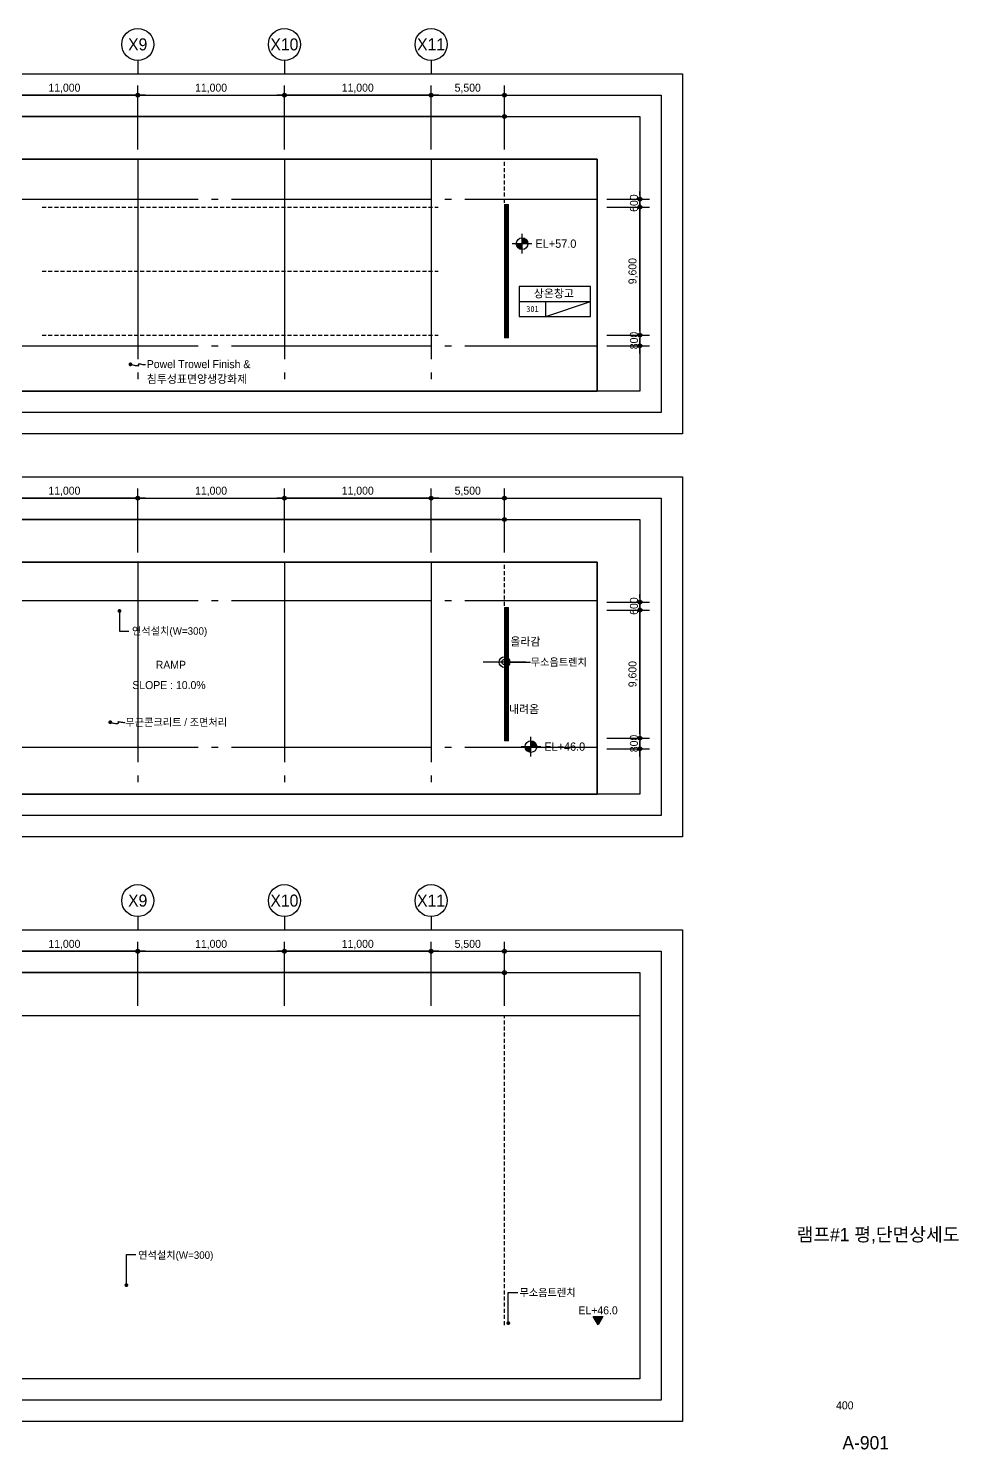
# Model space of a CAD drawing. Header units: millimetres. Extents: x 7703 to 162544, y 5826 to 112359.
# Drawn here: x 92780 to 162544, y 5826 to 112359 of the extents above; entities that cross this region are included whole.
import ezdxf
from ezdxf.enums import TextEntityAlignment as Align
from ezdxf.xclip import XClip

# ---------------------------------------------------------------- set-up
doc = ezdxf.new("R2010")
doc.units = ezdxf.units.MM
doc.header["$XCLIPFRAME"] = 2
doc.linetypes.add('CEN', pattern=[35, 30, -2, 1, -2])
doc.linetypes.add('HID', pattern=[2.3, 1.5, -0.8])
for name, color, linetype in [('$ZCDB_AUDIT_GENERATED_600D18', 7, 'Continuous'), ('4A.TEC CEN', 1, 'CEN'), ('4A.TEC DIM 1', 7, 'Continuous'), ('4A.TEC FORM-TEXT', 3, 'Continuous'), ('4A.TEC TEXT', 7, 'Continuous'), ('4A.TEC TEXT 1', 3, 'Continuous'), ('4A.TEC TEXT 2', 3, 'Continuous'), ('4A.TEC 벽체 4', 7, 'Continuous'), ('4A.TEC 심볼', 7, 'Continuous'), ('CEN', 1, 'CEN'), ('ROM', 7, 'Continuous'), ('TEX', 3, 'Continuous'), ('TEXT', 7, 'Continuous'), ('㈜SE&C TEXT', 7, 'Continuous'), ('㈜SE&C TEXT 1', 3, 'Continuous'), ('㈜SE&C 벽체 3', 4, 'Continuous'), ('㈜SE&C 심볼', 7, 'Continuous')]:
    doc.layers.add(name, color=color, linetype=linetype)
doc.layers.add('DEFPOINT', color=135, linetype='Continuous', plot=False)
doc.styles.add('1', font='')
doc.styles.add('GHS', font='malgun.ttf')
doc.styles.add('SAMOO', font='')
doc.styles.add('나눔고딕', font='')
doc.styles.add('돋움', font='')
doc.styles.add('돋음체', font='')
doc.styles.add('울릉도L', font='')
doc.styles.get('1').set_extended_font_data('DotumChe')
doc.styles.get('SAMOO').set_extended_font_data('Dotum')
doc.styles.get('나눔고딕').set_extended_font_data('Dotum')
doc.styles.get('돋움').set_extended_font_data('Dotum')
doc.styles.get('돋음체').set_extended_font_data('Dotum')
doc.styles.get('울릉도L').set_extended_font_data('Dotum')
doc.dimstyles.new('DIM_600(외부치수)', dxfattribs={"dimscale": 400, "dimtxt": 3.3, "dimasz": 1, "dimexe": 2, "dimexo": 2, "dimgap": 1, "dimtad": 1, "dimdec": 0, "dimdsep": 46, "dimlunit": 6, "dimtxsty": '나눔고딕', "dimblk1": 'DIMDOT', "dimblk2": 'DIMDOT', "dimsah": 1, "dimcen": 2.5, "dimdle": 1.5, "dimclrd": 8, "dimclre": 8, "dimclrt": 3, "dimadec": 0, "dimazin": 0, "dimtfac": 1, "dimtdec": 0, "dimtix": 1, "dimtmove": 2, "dimatfit": 3, "dimldrblk": 'DIMDOT', "dimfxl": 1, "dimtvp": 1, "dimtolj": 1, "dimtzin": 0, "dimarcsym": 0})
doc.dimstyles.new('DIM_80(외부치수)', dxfattribs={"dimscale": 40, "dimtxt": 3.3, "dimasz": 1, "dimexe": 2, "dimexo": 2, "dimgap": 1, "dimtad": 1, "dimdec": 0, "dimdsep": 46, "dimlunit": 6, "dimtxsty": '돋움', "dimblk1": 'DIMDOT', "dimblk2": 'DIMDOT', "dimsah": 1, "dimcen": 2.5, "dimdle": 1.5, "dimclrd": 1, "dimclre": 7, "dimclrt": 2, "dimadec": 0, "dimazin": 0, "dimtfac": 1, "dimtdec": 0, "dimtix": 1, "dimtmove": 2, "dimatfit": 3, "dimldrblk": 'DIMDOT', "dimfxl": 1, "dimtvp": 1, "dimtolj": 1, "dimtzin": 0, "dimarcsym": 0})

# ---------------------------------------------------------------- blocks, each defined once
blk = doc.blocks.new('DIMDOT')
at = {"color": 0}
blk.add_line((-2, 0), (2, 0), dxfattribs=at)
for radius in [0.5, 0.25]:
    blk.add_circle((0, 0), radius, dxfattribs=at)
blk = doc.blocks.new('*D51')
at = {"layer": '$ZCDB_AUDIT_GENERATED_600D18', "color": 8, "lineweight": -2, "transparency": 16777216}
for p, q in [((89980, 103279), (89980, 108079)), ((100980, 103279), (100980, 108079)), ((100692, 107359), (90268, 107359))]:
    blk.add_line(p, q, dxfattribs=at)
at = {"layer": 'Defpoints', "color": 0, "transparency": 16777216}
for p in [(89980, 107359), (89980, 102559), (100980, 102559)]:
    blk.add_point(p, dxfattribs=at)
at = {"layer": '$ZCDB_AUDIT_GENERATED_600D18', "color": 8, "lineweight": -2, "transparency": 16777216, "xscale": 288, "yscale": 288, "zscale": 288, "rotation": 180}
blk.add_blockref('DIMDOT', (89980, 107359), dxfattribs=at)
at = {"layer": '$ZCDB_AUDIT_GENERATED_600D18', "color": 8, "lineweight": -2, "transparency": 16777216, "xscale": 288, "yscale": 288, "zscale": 288}
blk.add_blockref('DIMDOT', (100980, 107359), dxfattribs=at)
at = {"layer": '$ZCDB_AUDIT_GENERATED_600D18', "color": 3, "transparency": 16777216, "insert": (95480, 107861), "char_height": 600, "attachment_point": 5, "style": '나눔고딕'}
blk.add_mtext('\\A1;11,000', dxfattribs=at)
blk = doc.blocks.new('ccs122')
at = {"layer": '4A.TEC 심볼'}
blk.add_line((0, 8), (0, 3), dxfattribs=at)
blk.add_circle((0, 14), 6, dxfattribs=at)
at = {"layer": '4A.TEC TEXT 2', "color": 3, "style": 'GHS'}
blk.add_attdef('NO', text='', height=4.5, dxfattribs=at).set_placement((-0.01, 14.02), align=Align.MIDDLE_CENTER)
blk = doc.blocks.new('*D52')
at = {"layer": '$ZCDB_AUDIT_GENERATED_600D18', "color": 8, "lineweight": -2, "transparency": 16777216}
for p, q in [((28480, 103279), (28480, 106479)), ((128192, 105759), (28768, 105759)), ((128480, 103279), (128480, 106479))]:
    blk.add_line(p, q, dxfattribs=at)
at = {"layer": 'Defpoints', "color": 0, "transparency": 16777216}
for p in [(28480, 105759), (28480, 102559), (128480, 102559)]:
    blk.add_point(p, dxfattribs=at)
at = {"layer": '$ZCDB_AUDIT_GENERATED_600D18', "color": 8, "lineweight": -2, "transparency": 16777216, "xscale": 288, "yscale": 288, "zscale": 288, "rotation": 180}
blk.add_blockref('DIMDOT', (28480, 105759), dxfattribs=at)
at = {"layer": '$ZCDB_AUDIT_GENERATED_600D18', "color": 8, "lineweight": -2, "transparency": 16777216, "xscale": 288, "yscale": 288, "zscale": 288}
blk.add_blockref('DIMDOT', (128480, 105759), dxfattribs=at)
at = {"layer": '$ZCDB_AUDIT_GENERATED_600D18', "color": 3, "transparency": 16777216, "insert": (78480, 106261), "char_height": 600, "attachment_point": 5, "style": '나눔고딕'}
blk.add_mtext('\\A1;100,000', dxfattribs=at)
blk = doc.blocks.new('dwgFD3B')
at = {"layer": '4A.TEC CEN', "color": 250, "ltscale": 500}
for p, q in [((49194.51, -92936.83, -3333.33), (358000, -92936.83, -3333.33)), ((49194.51, -103936.83, -3333.33), (358000, -103936.83, -3333.33))]:
    blk.add_line(p, q, dxfattribs=at)
at = {"layer": '4A.TEC CEN', "color": 250, "ltscale": 500, "elevation": 1666.22}
for points in [[(259307.63, -39163.16), (259307.63, -267000)], [(270307.63, -39163.16), (270307.63, -267000)], [(281307.63, -39163.16), (281307.63, -267000)]]:
    blk.add_lwpolyline(points, dxfattribs=at)
blk = doc.blocks.new('FL-LEVEL1')
at = {"layer": '4A.TEC 심볼', "linetype": 'ByBlock'}
h = blk.add_hatch(color=256, dxfattribs=at)
h.paths.add_polyline_path([(295, 175), (295, 0), (470, 0, 0.414214)])
h.paths.add_polyline_path([(295, 0), (120, 0, 0.414214), (295, -175)])
for p, q in [((0, 0), (590, 0)), ((295, -295), (295, 295))]:
    blk.add_line(p, q, dxfattribs=at)
blk.add_circle((295, 0), 175, dxfattribs=at)
at = {"layer": '4A.TEC TEXT 2', "color": 3, "linetype": 'ByBlock', "style": 'SAMOO'}
blk.add_attdef('FL', text='', height=250, dxfattribs=at).set_placement((695, 0), align=Align.MIDDLE_LEFT)
blk = doc.blocks.new('*D59')
at = {"layer": '$ZCDB_AUDIT_GENERATED_600D18', "color": 8, "lineweight": -2, "transparency": 16777216}
for p, q in [((136162, 98965), (139362, 98965)), ((138642, 89653), (138642, 98677)), ((136162, 89365), (139362, 89365))]:
    blk.add_line(p, q, dxfattribs=at)
at = {"layer": 'Defpoints', "color": 0, "transparency": 16777216}
for p in [(135442, 98965), (138642, 98965), (135442, 89365)]:
    blk.add_point(p, dxfattribs=at)
at = {"layer": '$ZCDB_AUDIT_GENERATED_600D18', "color": 8, "lineweight": -2, "transparency": 16777216, "xscale": 288, "yscale": 288, "zscale": 288}
for p, rotation in [((138642, 98965), 90), ((138642, 89365), 270)]:
    blk.add_blockref('DIMDOT', p, dxfattribs=dict(at, rotation=rotation))
at = {"layer": '$ZCDB_AUDIT_GENERATED_600D18', "color": 3, "transparency": 16777216, "insert": (138139, 94165), "char_height": 600, "attachment_point": 5, "rotation": 90, "style": '나눔고딕'}
blk.add_mtext('\\A1;9,600', dxfattribs=at)
blk = doc.blocks.new('*D60')
at = {"layer": '$ZCDB_AUDIT_GENERATED_600D18', "color": 8, "lineweight": -2, "transparency": 16777216}
for p, q in [((138642, 89653), (138642, 89941)), ((136162, 89365), (139362, 89365)), ((136162, 88565), (139362, 88565)), ((138642, 89365), (138642, 88565)), ((138642, 88277), (138642, 87989))]:
    blk.add_line(p, q, dxfattribs=at)
at = {"layer": 'Defpoints', "color": 0, "transparency": 16777216}
for p in [(135442, 89365), (135442, 88565), (138642, 88565)]:
    blk.add_point(p, dxfattribs=at)
at = {"layer": '$ZCDB_AUDIT_GENERATED_600D18', "color": 8, "lineweight": -2, "transparency": 16777216, "xscale": 288, "yscale": 288, "zscale": 288}
for p, rotation in [((138642, 89365), 270), ((138642, 88565), 90)]:
    blk.add_blockref('DIMDOT', p, dxfattribs=dict(at, rotation=rotation))
at = {"layer": '$ZCDB_AUDIT_GENERATED_600D18', "color": 3, "transparency": 16777216, "insert": (138197, 88965), "char_height": 600, "attachment_point": 5, "rotation": 90, "style": '나눔고딕'}
blk.add_mtext('\\A1;800', dxfattribs=at)
blk = doc.blocks.new('*D61')
at = {"layer": '$ZCDB_AUDIT_GENERATED_600D18', "color": 8, "lineweight": -2, "transparency": 16777216}
for p, q in [((138642, 99853), (138642, 100141)), ((136162, 99565), (139362, 99565)), ((138642, 98965), (138642, 99565)), ((136162, 98965), (139362, 98965)), ((138642, 98677), (138642, 98389))]:
    blk.add_line(p, q, dxfattribs=at)
at = {"layer": 'Defpoints', "color": 0, "transparency": 16777216}
for p in [(135442, 99565), (138642, 99565), (135442, 98965)]:
    blk.add_point(p, dxfattribs=at)
at = {"layer": '$ZCDB_AUDIT_GENERATED_600D18', "color": 8, "lineweight": -2, "transparency": 16777216, "xscale": 288, "yscale": 288, "zscale": 288}
for p, rotation in [((138642, 99565), 270), ((138642, 98965), 90)]:
    blk.add_blockref('DIMDOT', p, dxfattribs=dict(at, rotation=rotation))
at = {"layer": '$ZCDB_AUDIT_GENERATED_600D18', "color": 3, "transparency": 16777216, "insert": (138197, 99265), "char_height": 600, "attachment_point": 5, "rotation": 90, "style": '나눔고딕'}
blk.add_mtext('\\A1;600', dxfattribs=at)
blk = doc.blocks.new('*D65')
at = {"layer": '$ZCDB_AUDIT_GENERATED_600D18', "color": 8, "lineweight": -2, "transparency": 16777216}
for p, q in [((136162, 68757), (139362, 68757)), ((138642, 59445), (138642, 68469)), ((136162, 59157), (139362, 59157))]:
    blk.add_line(p, q, dxfattribs=at)
at = {"layer": 'Defpoints', "color": 0, "transparency": 16777216}
for p in [(135442, 68757), (138642, 68757), (135442, 59157)]:
    blk.add_point(p, dxfattribs=at)
at = {"layer": '$ZCDB_AUDIT_GENERATED_600D18', "color": 8, "lineweight": -2, "transparency": 16777216, "xscale": 288, "yscale": 288, "zscale": 288}
for p, rotation in [((138642, 68757), 90), ((138642, 59157), 270)]:
    blk.add_blockref('DIMDOT', p, dxfattribs=dict(at, rotation=rotation))
at = {"layer": '$ZCDB_AUDIT_GENERATED_600D18', "color": 3, "transparency": 16777216, "insert": (138139, 63957), "char_height": 600, "attachment_point": 5, "rotation": 90, "style": '나눔고딕'}
blk.add_mtext('\\A1;9,600', dxfattribs=at)
blk = doc.blocks.new('*D66')
at = {"layer": '$ZCDB_AUDIT_GENERATED_600D18', "color": 8, "lineweight": -2, "transparency": 16777216}
for p, q in [((138642, 59445), (138642, 59733)), ((136162, 59157), (139362, 59157)), ((138642, 59157), (138642, 58357)), ((136162, 58357), (139362, 58357)), ((138642, 58069), (138642, 57781))]:
    blk.add_line(p, q, dxfattribs=at)
at = {"layer": 'Defpoints', "color": 0, "transparency": 16777216}
for p in [(135442, 59157), (135442, 58357), (138642, 58357)]:
    blk.add_point(p, dxfattribs=at)
at = {"layer": '$ZCDB_AUDIT_GENERATED_600D18', "color": 8, "lineweight": -2, "transparency": 16777216, "xscale": 288, "yscale": 288, "zscale": 288}
for p, rotation in [((138642, 59157), 270), ((138642, 58357), 90)]:
    blk.add_blockref('DIMDOT', p, dxfattribs=dict(at, rotation=rotation))
at = {"layer": '$ZCDB_AUDIT_GENERATED_600D18', "color": 3, "transparency": 16777216, "insert": (138197, 58757), "char_height": 600, "attachment_point": 5, "rotation": 90, "style": '나눔고딕'}
blk.add_mtext('\\A1;800', dxfattribs=at)
blk = doc.blocks.new('*D67')
at = {"layer": '$ZCDB_AUDIT_GENERATED_600D18', "color": 8, "lineweight": -2, "transparency": 16777216}
for p, q in [((136162, 69357), (139362, 69357)), ((138642, 69645), (138642, 69933)), ((138642, 68757), (138642, 69357)), ((136162, 68757), (139362, 68757)), ((138642, 68469), (138642, 68181))]:
    blk.add_line(p, q, dxfattribs=at)
at = {"layer": 'Defpoints', "color": 0, "transparency": 16777216}
for p in [(135442, 69357), (138642, 69357), (135442, 68757)]:
    blk.add_point(p, dxfattribs=at)
at = {"layer": '$ZCDB_AUDIT_GENERATED_600D18', "color": 8, "lineweight": -2, "transparency": 16777216, "xscale": 288, "yscale": 288, "zscale": 288}
for p, rotation in [((138642, 69357), 270), ((138642, 68757), 90)]:
    blk.add_blockref('DIMDOT', p, dxfattribs=dict(at, rotation=rotation))
at = {"layer": '$ZCDB_AUDIT_GENERATED_600D18', "color": 3, "transparency": 16777216, "insert": (138197, 69057), "char_height": 600, "attachment_point": 5, "rotation": 90, "style": '나눔고딕'}
blk.add_mtext('\\A1;600', dxfattribs=at)
blk = doc.blocks.new('A$C12ed4f0f')
at = {"layer": 'CEN'}
blk.add_lwpolyline([(36, 118), (107, 101), (153, 94), (180, 93), (192, 98), (193, 105), (189, 114), (185, 122), (184, 128), (191, 130), (204, 129), (222, 126), (243, 122), (265, 118), (286, 115), (304, 114), (318, 118)], dxfattribs=at)
at = {"layer": '㈜SE&C TEXT', "color": 1, "const_width": 35.9}
blk.add_lwpolyline([(18, 118, -1), (54, 118, -1)], format="xyb", close=True, dxfattribs=at)
at = {"layer": '4A.TEC TEXT', "style": '돋움'}
blk.add_text('무근콘크리트 / 조면처리', height=140, dxfattribs=at).set_placement((318, 118), align=Align.MIDDLE_LEFT)
blk = doc.blocks.new('sa987w')
at = {"layer": 'CEN'}
blk.add_lwpolyline([(-193684, 4338697), (-193578, 4338673), (-193508, 4338662), (-193468, 4338661), (-193450, 4338667), (-193447, 4338679), (-193453, 4338692), (-193460, 4338704), (-193462, 4338713), (-193452, 4338716), (-193432, 4338714), (-193405, 4338709), (-193373, 4338703), (-193340, 4338697), (-193309, 4338693), (-193281, 4338692), (-193261, 4338697)], dxfattribs=at)
at = {"layer": '㈜SE&C TEXT', "color": 1, "const_width": 53.8}
blk.add_lwpolyline([(-193711, 4338697, -1), (-193657, 4338697, -1)], format="xyb", close=True, dxfattribs=at)
at = {"layer": '4A.TEC TEXT', "style": '돋움'}
for s, p in [('Powel Trowel Finish &', (-193223, 4338704)), ('침투성표면양생강화제', (-193223, 4338287))]:
    blk.add_text(s, height=225, dxfattribs=at).set_placement(p, align=Align.MIDDLE_LEFT)
blk = doc.blocks.new('A$C6C9969DE')
at = {"layer": 'ROM', "color": 0, "linetype": 'Continuous'}
for p, q in [((0, 510), (2400, 510)), ((900, 0), (900, 510))]:
    blk.add_line(p, q, dxfattribs=at)
blk.add_lwpolyline([(0, 0), (2400, 0), (2400, 1020), (0, 1020)], close=True, dxfattribs=at)
blk = doc.blocks.new('*D90')
at = {"layer": '$ZCDB_AUDIT_GENERATED_600D18', "color": 8, "lineweight": -2, "transparency": 16777216}
for p, q in [((100980, 103279), (100980, 108079)), ((111980, 103279), (111980, 108079)), ((101268, 107359), (111692, 107359))]:
    blk.add_line(p, q, dxfattribs=at)
at = {"layer": 'Defpoints', "color": 0, "transparency": 16777216}
for p in [(111980, 107359), (100980, 102559), (111980, 102559)]:
    blk.add_point(p, dxfattribs=at)
at = {"layer": '$ZCDB_AUDIT_GENERATED_600D18', "color": 8, "lineweight": -2, "transparency": 16777216, "xscale": 288, "yscale": 288, "zscale": 288, "rotation": 180}
blk.add_blockref('DIMDOT', (100980, 107359), dxfattribs=at)
at = {"layer": '$ZCDB_AUDIT_GENERATED_600D18', "color": 8, "lineweight": -2, "transparency": 16777216, "xscale": 288, "yscale": 288, "zscale": 288}
blk.add_blockref('DIMDOT', (111980, 107359), dxfattribs=at)
at = {"layer": '$ZCDB_AUDIT_GENERATED_600D18', "color": 3, "transparency": 16777216, "insert": (106480, 107861), "char_height": 600, "attachment_point": 5, "style": '나눔고딕'}
blk.add_mtext('\\A1;11,000', dxfattribs=at)
blk = doc.blocks.new('*D91')
at = {"layer": '$ZCDB_AUDIT_GENERATED_600D18', "color": 8, "lineweight": -2, "transparency": 16777216}
for p, q in [((111980, 103279), (111980, 108079)), ((122980, 103279), (122980, 108079)), ((122692, 107359), (112268, 107359))]:
    blk.add_line(p, q, dxfattribs=at)
at = {"layer": 'Defpoints', "color": 0, "transparency": 16777216}
for p in [(111980, 107359), (111980, 102559), (122980, 102559)]:
    blk.add_point(p, dxfattribs=at)
at = {"layer": '$ZCDB_AUDIT_GENERATED_600D18', "color": 8, "lineweight": -2, "transparency": 16777216, "xscale": 288, "yscale": 288, "zscale": 288, "rotation": 180}
blk.add_blockref('DIMDOT', (111980, 107359), dxfattribs=at)
at = {"layer": '$ZCDB_AUDIT_GENERATED_600D18', "color": 8, "lineweight": -2, "transparency": 16777216, "xscale": 288, "yscale": 288, "zscale": 288}
blk.add_blockref('DIMDOT', (122980, 107359), dxfattribs=at)
at = {"layer": '$ZCDB_AUDIT_GENERATED_600D18', "color": 3, "transparency": 16777216, "insert": (117480, 107861), "char_height": 600, "attachment_point": 5, "style": '나눔고딕'}
blk.add_mtext('\\A1;11,000', dxfattribs=at)
blk = doc.blocks.new('*D92')
at = {"layer": '$ZCDB_AUDIT_GENERATED_600D18', "color": 8, "lineweight": -2, "transparency": 16777216}
for p, q in [((122980, 103279), (122980, 108079)), ((128480, 103279), (128480, 108079)), ((123268, 107359), (128192, 107359))]:
    blk.add_line(p, q, dxfattribs=at)
at = {"layer": 'Defpoints', "color": 0, "transparency": 16777216}
for p in [(128480, 107359), (122980, 102559), (128480, 102559)]:
    blk.add_point(p, dxfattribs=at)
at = {"layer": '$ZCDB_AUDIT_GENERATED_600D18', "color": 8, "lineweight": -2, "transparency": 16777216, "xscale": 288, "yscale": 288, "zscale": 288, "rotation": 180}
blk.add_blockref('DIMDOT', (122980, 107359), dxfattribs=at)
at = {"layer": '$ZCDB_AUDIT_GENERATED_600D18', "color": 8, "lineweight": -2, "transparency": 16777216, "xscale": 288, "yscale": 288, "zscale": 288}
blk.add_blockref('DIMDOT', (128480, 107359), dxfattribs=at)
at = {"layer": '$ZCDB_AUDIT_GENERATED_600D18', "color": 3, "transparency": 16777216, "insert": (125730, 107861), "char_height": 600, "attachment_point": 5, "style": '나눔고딕'}
blk.add_mtext('\\A1;5,500', dxfattribs=at)
blk = doc.blocks.new('*D97')
at = {"layer": '$ZCDB_AUDIT_GENERATED_600D18', "color": 8, "lineweight": -2, "transparency": 16777216}
for p, q in [((89980, 73070), (89980, 77870)), ((100980, 73070), (100980, 77870)), ((100692, 77150), (90268, 77150))]:
    blk.add_line(p, q, dxfattribs=at)
at = {"layer": 'Defpoints', "color": 0, "transparency": 16777216}
for p in [(89980, 77150), (89980, 72350), (100980, 72350)]:
    blk.add_point(p, dxfattribs=at)
at = {"layer": '$ZCDB_AUDIT_GENERATED_600D18', "color": 8, "lineweight": -2, "transparency": 16777216, "xscale": 288, "yscale": 288, "zscale": 288, "rotation": 180}
blk.add_blockref('DIMDOT', (89980, 77150), dxfattribs=at)
at = {"layer": '$ZCDB_AUDIT_GENERATED_600D18', "color": 8, "lineweight": -2, "transparency": 16777216, "xscale": 288, "yscale": 288, "zscale": 288}
blk.add_blockref('DIMDOT', (100980, 77150), dxfattribs=at)
at = {"layer": '$ZCDB_AUDIT_GENERATED_600D18', "color": 3, "transparency": 16777216, "insert": (95480, 77652), "char_height": 600, "attachment_point": 5, "style": '나눔고딕'}
blk.add_mtext('\\A1;11,000', dxfattribs=at)
blk = doc.blocks.new('*D98')
at = {"layer": '$ZCDB_AUDIT_GENERATED_600D18', "color": 8, "lineweight": -2, "transparency": 16777216}
for p, q in [((28480, 73070), (28480, 76270)), ((128480, 73070), (128480, 76270)), ((128192, 75550), (28768, 75550))]:
    blk.add_line(p, q, dxfattribs=at)
at = {"layer": 'Defpoints', "color": 0, "transparency": 16777216}
for p in [(28480, 75550), (28480, 72350), (128480, 72350)]:
    blk.add_point(p, dxfattribs=at)
at = {"layer": '$ZCDB_AUDIT_GENERATED_600D18', "color": 8, "lineweight": -2, "transparency": 16777216, "xscale": 288, "yscale": 288, "zscale": 288, "rotation": 180}
blk.add_blockref('DIMDOT', (28480, 75550), dxfattribs=at)
at = {"layer": '$ZCDB_AUDIT_GENERATED_600D18', "color": 8, "lineweight": -2, "transparency": 16777216, "xscale": 288, "yscale": 288, "zscale": 288}
blk.add_blockref('DIMDOT', (128480, 75550), dxfattribs=at)
at = {"layer": '$ZCDB_AUDIT_GENERATED_600D18', "color": 3, "transparency": 16777216, "insert": (78480, 76052), "char_height": 600, "attachment_point": 5, "style": '나눔고딕'}
blk.add_mtext('\\A1;100,000', dxfattribs=at)
blk = doc.blocks.new('*D102')
at = {"layer": '$ZCDB_AUDIT_GENERATED_600D18', "color": 8, "lineweight": -2, "transparency": 16777216}
for p, q in [((100980, 73070), (100980, 77870)), ((111980, 73070), (111980, 77870)), ((101268, 77150), (111692, 77150))]:
    blk.add_line(p, q, dxfattribs=at)
at = {"layer": 'Defpoints', "color": 0, "transparency": 16777216}
for p in [(111980, 77150), (100980, 72350), (111980, 72350)]:
    blk.add_point(p, dxfattribs=at)
at = {"layer": '$ZCDB_AUDIT_GENERATED_600D18', "color": 8, "lineweight": -2, "transparency": 16777216, "xscale": 288, "yscale": 288, "zscale": 288, "rotation": 180}
blk.add_blockref('DIMDOT', (100980, 77150), dxfattribs=at)
at = {"layer": '$ZCDB_AUDIT_GENERATED_600D18', "color": 8, "lineweight": -2, "transparency": 16777216, "xscale": 288, "yscale": 288, "zscale": 288}
blk.add_blockref('DIMDOT', (111980, 77150), dxfattribs=at)
at = {"layer": '$ZCDB_AUDIT_GENERATED_600D18', "color": 3, "transparency": 16777216, "insert": (106480, 77652), "char_height": 600, "attachment_point": 5, "style": '나눔고딕'}
blk.add_mtext('\\A1;11,000', dxfattribs=at)
blk = doc.blocks.new('*D103')
at = {"layer": '$ZCDB_AUDIT_GENERATED_600D18', "color": 8, "lineweight": -2, "transparency": 16777216}
for p, q in [((111980, 73070), (111980, 77870)), ((122980, 73070), (122980, 77870)), ((122692, 77150), (112268, 77150))]:
    blk.add_line(p, q, dxfattribs=at)
at = {"layer": 'Defpoints', "color": 0, "transparency": 16777216}
for p in [(111980, 77150), (111980, 72350), (122980, 72350)]:
    blk.add_point(p, dxfattribs=at)
at = {"layer": '$ZCDB_AUDIT_GENERATED_600D18', "color": 8, "lineweight": -2, "transparency": 16777216, "xscale": 288, "yscale": 288, "zscale": 288, "rotation": 180}
blk.add_blockref('DIMDOT', (111980, 77150), dxfattribs=at)
at = {"layer": '$ZCDB_AUDIT_GENERATED_600D18', "color": 8, "lineweight": -2, "transparency": 16777216, "xscale": 288, "yscale": 288, "zscale": 288}
blk.add_blockref('DIMDOT', (122980, 77150), dxfattribs=at)
at = {"layer": '$ZCDB_AUDIT_GENERATED_600D18', "color": 3, "transparency": 16777216, "insert": (117480, 77652), "char_height": 600, "attachment_point": 5, "style": '나눔고딕'}
blk.add_mtext('\\A1;11,000', dxfattribs=at)
blk = doc.blocks.new('*D104')
at = {"layer": '$ZCDB_AUDIT_GENERATED_600D18', "color": 8, "lineweight": -2, "transparency": 16777216}
for p, q in [((122980, 73070), (122980, 77870)), ((128480, 73070), (128480, 77870)), ((123268, 77150), (128192, 77150))]:
    blk.add_line(p, q, dxfattribs=at)
at = {"layer": 'Defpoints', "color": 0, "transparency": 16777216}
for p in [(128480, 77150), (122980, 72350), (128480, 72350)]:
    blk.add_point(p, dxfattribs=at)
at = {"layer": '$ZCDB_AUDIT_GENERATED_600D18', "color": 8, "lineweight": -2, "transparency": 16777216, "xscale": 288, "yscale": 288, "zscale": 288, "rotation": 180}
blk.add_blockref('DIMDOT', (122980, 77150), dxfattribs=at)
at = {"layer": '$ZCDB_AUDIT_GENERATED_600D18', "color": 8, "lineweight": -2, "transparency": 16777216, "xscale": 288, "yscale": 288, "zscale": 288}
blk.add_blockref('DIMDOT', (128480, 77150), dxfattribs=at)
at = {"layer": '$ZCDB_AUDIT_GENERATED_600D18', "color": 3, "transparency": 16777216, "insert": (125730, 77652), "char_height": 600, "attachment_point": 5, "style": '나눔고딕'}
blk.add_mtext('\\A1;5,500', dxfattribs=at)
blk = doc.blocks.new('*D109')
at = {"layer": '$ZCDB_AUDIT_GENERATED_600D18', "color": 8, "lineweight": -2, "transparency": 16777216}
for p, q in [((89980, 39097), (89980, 43897)), ((100980, 39097), (100980, 43897)), ((100692, 43177), (90268, 43177))]:
    blk.add_line(p, q, dxfattribs=at)
at = {"layer": 'Defpoints', "color": 0, "transparency": 16777216}
for p in [(89980, 43177), (89980, 38377), (100980, 38377)]:
    blk.add_point(p, dxfattribs=at)
at = {"layer": '$ZCDB_AUDIT_GENERATED_600D18', "color": 8, "lineweight": -2, "transparency": 16777216, "xscale": 288, "yscale": 288, "zscale": 288, "rotation": 180}
blk.add_blockref('DIMDOT', (89980, 43177), dxfattribs=at)
at = {"layer": '$ZCDB_AUDIT_GENERATED_600D18', "color": 8, "lineweight": -2, "transparency": 16777216, "xscale": 288, "yscale": 288, "zscale": 288}
blk.add_blockref('DIMDOT', (100980, 43177), dxfattribs=at)
at = {"layer": '$ZCDB_AUDIT_GENERATED_600D18', "color": 3, "transparency": 16777216, "insert": (95480, 43679), "char_height": 600, "attachment_point": 5, "style": '나눔고딕'}
blk.add_mtext('\\A1;11,000', dxfattribs=at)
blk = doc.blocks.new('*D110')
at = {"layer": '$ZCDB_AUDIT_GENERATED_600D18', "color": 8, "lineweight": -2, "transparency": 16777216}
for p, q in [((28480, 39097), (28480, 42297)), ((128192, 41577), (28768, 41577)), ((128480, 39097), (128480, 42297))]:
    blk.add_line(p, q, dxfattribs=at)
at = {"layer": 'Defpoints', "color": 0, "transparency": 16777216}
for p in [(28480, 41577), (28480, 38377), (128480, 38377)]:
    blk.add_point(p, dxfattribs=at)
at = {"layer": '$ZCDB_AUDIT_GENERATED_600D18', "color": 8, "lineweight": -2, "transparency": 16777216, "xscale": 288, "yscale": 288, "zscale": 288, "rotation": 180}
blk.add_blockref('DIMDOT', (28480, 41577), dxfattribs=at)
at = {"layer": '$ZCDB_AUDIT_GENERATED_600D18', "color": 8, "lineweight": -2, "transparency": 16777216, "xscale": 288, "yscale": 288, "zscale": 288}
blk.add_blockref('DIMDOT', (128480, 41577), dxfattribs=at)
at = {"layer": '$ZCDB_AUDIT_GENERATED_600D18', "color": 3, "transparency": 16777216, "insert": (78480, 42079), "char_height": 600, "attachment_point": 5, "style": '나눔고딕'}
blk.add_mtext('\\A1;100,000', dxfattribs=at)
blk = doc.blocks.new('*D114')
at = {"layer": '$ZCDB_AUDIT_GENERATED_600D18', "color": 8, "lineweight": -2, "transparency": 16777216}
for p, q in [((100980, 39097), (100980, 43897)), ((111980, 39097), (111980, 43897)), ((101268, 43177), (111692, 43177))]:
    blk.add_line(p, q, dxfattribs=at)
at = {"layer": 'Defpoints', "color": 0, "transparency": 16777216}
for p in [(111980, 43177), (100980, 38377), (111980, 38377)]:
    blk.add_point(p, dxfattribs=at)
at = {"layer": '$ZCDB_AUDIT_GENERATED_600D18', "color": 8, "lineweight": -2, "transparency": 16777216, "xscale": 288, "yscale": 288, "zscale": 288, "rotation": 180}
blk.add_blockref('DIMDOT', (100980, 43177), dxfattribs=at)
at = {"layer": '$ZCDB_AUDIT_GENERATED_600D18', "color": 8, "lineweight": -2, "transparency": 16777216, "xscale": 288, "yscale": 288, "zscale": 288}
blk.add_blockref('DIMDOT', (111980, 43177), dxfattribs=at)
at = {"layer": '$ZCDB_AUDIT_GENERATED_600D18', "color": 3, "transparency": 16777216, "insert": (106480, 43679), "char_height": 600, "attachment_point": 5, "style": '나눔고딕'}
blk.add_mtext('\\A1;11,000', dxfattribs=at)
blk = doc.blocks.new('*D115')
at = {"layer": '$ZCDB_AUDIT_GENERATED_600D18', "color": 8, "lineweight": -2, "transparency": 16777216}
for p, q in [((111980, 39097), (111980, 43897)), ((122980, 39097), (122980, 43897)), ((122692, 43177), (112268, 43177))]:
    blk.add_line(p, q, dxfattribs=at)
at = {"layer": 'Defpoints', "color": 0, "transparency": 16777216}
for p in [(111980, 43177), (111980, 38377), (122980, 38377)]:
    blk.add_point(p, dxfattribs=at)
at = {"layer": '$ZCDB_AUDIT_GENERATED_600D18', "color": 8, "lineweight": -2, "transparency": 16777216, "xscale": 288, "yscale": 288, "zscale": 288, "rotation": 180}
blk.add_blockref('DIMDOT', (111980, 43177), dxfattribs=at)
at = {"layer": '$ZCDB_AUDIT_GENERATED_600D18', "color": 8, "lineweight": -2, "transparency": 16777216, "xscale": 288, "yscale": 288, "zscale": 288}
blk.add_blockref('DIMDOT', (122980, 43177), dxfattribs=at)
at = {"layer": '$ZCDB_AUDIT_GENERATED_600D18', "color": 3, "transparency": 16777216, "insert": (117480, 43679), "char_height": 600, "attachment_point": 5, "style": '나눔고딕'}
blk.add_mtext('\\A1;11,000', dxfattribs=at)
blk = doc.blocks.new('*D116')
at = {"layer": '$ZCDB_AUDIT_GENERATED_600D18', "color": 8, "lineweight": -2, "transparency": 16777216}
for p, q in [((122980, 39097), (122980, 43897)), ((128480, 39097), (128480, 43897)), ((123268, 43177), (128192, 43177))]:
    blk.add_line(p, q, dxfattribs=at)
at = {"layer": 'Defpoints', "color": 0, "transparency": 16777216}
for p in [(128480, 43177), (122980, 38377), (128480, 38377)]:
    blk.add_point(p, dxfattribs=at)
at = {"layer": '$ZCDB_AUDIT_GENERATED_600D18', "color": 8, "lineweight": -2, "transparency": 16777216, "xscale": 288, "yscale": 288, "zscale": 288, "rotation": 180}
blk.add_blockref('DIMDOT', (122980, 43177), dxfattribs=at)
at = {"layer": '$ZCDB_AUDIT_GENERATED_600D18', "color": 8, "lineweight": -2, "transparency": 16777216, "xscale": 288, "yscale": 288, "zscale": 288}
blk.add_blockref('DIMDOT', (128480, 43177), dxfattribs=at)
at = {"layer": '$ZCDB_AUDIT_GENERATED_600D18', "color": 3, "transparency": 16777216, "insert": (125730, 43679), "char_height": 600, "attachment_point": 5, "style": '나눔고딕'}
blk.add_mtext('\\A1;5,500', dxfattribs=at)

msp = doc.modelspace()

# ---------------------------------------------------------------- hatches: boundary and pattern name
at = {"layer": '4A.TEC 벽체 4', "lineweight": 0, "ltscale": 15}
h = msp.add_hatch(dxfattribs=at)
h.set_pattern_fill('GRATE', color=252, scale=2000, angle=90)
h.set_pattern_definition([(90, (22166435.47, -50968130.874), (-62.5, 4e-15), []), (180, (22166435.47, -50968130.87), (-3e-14, -250), [])])
h.paths.add_polyline_path([(128780, 99165.5), (128780, 89165.5), (128480, 89165.5), (128480, 99165.5)])
h = msp.add_hatch(dxfattribs=at)
h.set_pattern_fill('GRATE', color=252, scale=2000, angle=90)
h.set_pattern_definition([(90, (22166435.47, -50998339.43), (-62.5, 4e-15), []), (180, (22166435.47, -50998339.43), (-3e-14, -250), [])])
h.paths.add_polyline_path([(128780, 68956.94), (128780, 58956.94), (128480, 58956.94), (128480, 68956.94)])
at = {"layer": '㈜SE&C 심볼'}
msp.add_hatch(color=256, dxfattribs=at).paths.add_polyline_path([(135506.74, 15177.46), (135148.04, 15798.74), (135865.43, 15798.74)])

# ---------------------------------------------------------------- linework, layer by layer
msp.add_line((131593.99, 90752.4), (134927.33, 91885.73))
at = {"layer": '4A.TEC 벽체 4', "color": 250, "lineweight": 0, "ltscale": 15, "elevation": -4999.55}
for points in [[(128780, 99165.5), (128780, 89165.5), (128480, 89165.5), (128480, 99165.5)], [(128780, 68956.94), (128780, 58956.94), (128480, 58956.94), (128480, 68956.94)]]:
    msp.add_lwpolyline(points, close=True, dxfattribs=at)
at = {"layer": '4A.TEC 심볼', "linetype": 'HID', "ltscale": 200}
for p, q in [((128480, 99290), (128480, 102558.56)), ((93812.52, 98965.5, 1667.12), (123512.52, 98965.5, 1667.12)), ((93812.52, 94165.5, 1667.12), (123512.52, 94165.5, 1667.12)), ((93812.52, 89365.5, 1667.12), (123512.52, 89365.5, 1667.12)), ((128480, 69081.44), (128480, 72350)), ((128480, 15161.5, 0.45), (128480, 38376.94, 0.45))]:
    msp.add_line(p, q, dxfattribs=at)
at = {"layer": 'DEFPOINT', "elevation": 0.45}
for points in [[(14107.36, 108958.56), (141841.64, 108958.56), (141841.64, 81976.94), (14107.36, 81976.94)], [(15707.36, 107358.56), (140241.64, 107358.56), (140241.64, 83576.94), (15707.36, 83576.94)], [(17307.36, 105758.56), (138641.64, 105758.56), (138641.64, 85176.94), (17307.36, 85176.94)], [(20507.36, 102558.56), (135441.64, 102558.56), (135441.64, 85176.94), (20507.36, 85176.94)], [(14107.36, 78750), (141841.64, 78750), (141841.64, 51768.38), (14107.36, 51768.38)], [(15707.36, 77150), (140241.64, 77150), (140241.64, 53368.38), (15707.36, 53368.38)], [(17307.36, 75550), (138641.64, 75550), (138641.64, 54968.38), (17307.36, 54968.38)], [(20507.36, 72350), (135441.64, 72350), (135441.64, 54968.38), (20507.36, 54968.38)], [(14107.36, 44776.94), (141841.64, 44776.94), (141841.64, 7939.01), (14107.36, 7939.01)], [(15707.36, 43176.94), (140241.64, 43176.94), (140241.64, 9539.01), (15707.36, 9539.01)], [(17307.36, 41576.94), (138641.64, 41576.94), (138641.64, 11139.01), (17307.36, 11139.01)], [(20507.36, 38376.94), (138641.64, 38376.94), (138641.64, 11139.01), (20507.36, 11139.01)]]:
    msp.add_lwpolyline(points, close=True, dxfattribs=at)
at = {"layer": 'TEX', "color": 1}
for points in [[(99607.71, 68690.6), (99607.71, 67167.97), (100319.32, 67167.97)], [(128773.64, 15309), (128773.64, 17596.37), (129485.25, 17596.37)]]:
    msp.add_lwpolyline(points, dxfattribs=at)
at = {"layer": 'TEX', "color": 1, "elevation": 20845.48}
msp.add_lwpolyline([(100127.85, 18155.38), (100127.85, 20442.75), (100839.46, 20442.75)], dxfattribs=at)
at = {"layer": '㈜SE&C TEXT', "color": 1, "const_width": 143.46}
for points in [[(99535.98, 68690.6, -1), (99679.44, 68690.6, -1)], [(128701.91, 15309, -1), (128845.37, 15309, -1)]]:
    msp.add_lwpolyline(points, format="xyb", close=True, dxfattribs=at)
at = {"layer": '㈜SE&C TEXT', "color": 1, "const_width": 143.46, "elevation": 20845.48}
msp.add_lwpolyline([(100056.12, 18155.38, -1), (100199.58, 18155.38, -1)], format="xyb", close=True, dxfattribs=at)
at = {"layer": '㈜SE&C 벽체 3', "color": 252}
msp.add_lwpolyline([(135506.74, 15177.46), (135148.04, 15798.74), (135865.43, 15798.74), (135506.74, 15177.46)], close=True, dxfattribs=at)

# ---------------------------------------------------------------- block references
ref = msp.add_blockref('dwgFD3B', (-158327.62, 192502.33, -1666.22))
XClip(ref).set_block_clipping_path([(178834.9882803559, -107325.3934597969), (293769.2634297609, -89943.7727487087)])
ref = msp.add_blockref('dwgFD3B', (-158327.62, 162418.28, -1666.22))
XClip(ref).set_block_clipping_path([(178834.9882803559, -107449.8984391089), (293769.2634297609, -90068.2777280209)])
at = {"xscale": 4, "yscale": 4, "zscale": 4}
msp.add_blockref('A$C12ed4f0f', (98775.78, 59875.08), dxfattribs=at)
at = {"layer": '4A.TEC TEXT', "xscale": 2.666666666666667, "yscale": 2.666666666666667, "zscale": 2.666666666666667}
msp.add_blockref('sa987w', (616922.25, -11482684.86), dxfattribs=at)
at = {"layer": '4A.TEC 심볼'}
ref = msp.add_blockref('ccs122', (100980, 108358.56, 5000), dxfattribs=dict(at, xscale=199.9999990998733, yscale=199.9999990998733, zscale=199.9999990998733))
ref.add_attrib('NO', 'X9', dxfattribs={"layer": '0', "color": 3, "height": 900, "style": '울릉도L'}).set_placement((100978.77, 111162.14, 1666.67), align=Align.MIDDLE_CENTER)
ref = msp.add_blockref('ccs122', (111980, 108358.56, 5000), dxfattribs=dict(at, xscale=199.9999990998733, yscale=199.9999990998733, zscale=199.9999990998733))
ref.add_attrib('NO', 'X10', dxfattribs={"layer": '0', "color": 3, "height": 900, "style": '울릉도L'}).set_placement((111978.77, 111162.14, 1666.67), align=Align.MIDDLE_CENTER)
ref = msp.add_blockref('ccs122', (122980, 108358.56, 5000), dxfattribs=dict(at, xscale=199.9999990998733, yscale=199.9999990998733, zscale=199.9999990998733))
ref.add_attrib('NO', 'X11', dxfattribs={"layer": '0', "color": 3, "height": 900, "style": '울릉도L'}).set_placement((122978.77, 111162.14, 1666.67), align=Align.MIDDLE_CENTER)
at = {"layer": '4A.TEC 심볼', "color": 3, "linetype": 'ByBlock'}
ref = msp.add_blockref('FL-LEVEL1', (129072.42, 96225.24), dxfattribs=dict(at, xscale=2.500000000000162, yscale=2.500000000000162, zscale=2.500000000000162))
ref.add_attrib('FL', 'EL+57.0', dxfattribs={"layer": '4A.TEC TEXT 1', "color": 3, "linetype": 'ByBlock', "height": 625, "style": 'SAMOO'}).set_placement((130809.92, 96225.24), align=Align.MIDDLE_LEFT)
ref = msp.add_blockref('FL-LEVEL1', (129732.5, 58521.77), dxfattribs=dict(at, xscale=2.500000000000162, yscale=2.500000000000162, zscale=2.500000000000162))
ref.add_attrib('FL', 'EL+46.0', dxfattribs={"layer": '4A.TEC TEXT 1', "color": 3, "linetype": 'ByBlock', "height": 625, "style": 'SAMOO'}).set_placement((131470, 58521.77), align=Align.MIDDLE_LEFT)
at = {"layer": '4A.TEC 심볼'}
ref = msp.add_blockref('ccs122', (100980, 44176.94, 5000.45), dxfattribs=dict(at, xscale=199.9999990998733, yscale=199.9999990998733, zscale=199.9999990998733))
ref.add_attrib('NO', 'X9', dxfattribs={"layer": '0', "color": 3, "height": 900, "style": '울릉도L'}).set_placement((100978.77, 46980.52, 1667.12), align=Align.MIDDLE_CENTER)
ref = msp.add_blockref('ccs122', (111980, 44176.94, 5000.45), dxfattribs=dict(at, xscale=199.9999990998733, yscale=199.9999990998733, zscale=199.9999990998733))
ref.add_attrib('NO', 'X10', dxfattribs={"layer": '0', "color": 3, "height": 900, "style": '울릉도L'}).set_placement((111978.77, 46980.52, 1667.12), align=Align.MIDDLE_CENTER)
ref = msp.add_blockref('ccs122', (122980, 44176.94, 5000.45), dxfattribs=dict(at, xscale=199.9999990998733, yscale=199.9999990998733, zscale=199.9999990998733))
ref.add_attrib('NO', 'X11', dxfattribs={"layer": '0', "color": 3, "height": 900, "style": '울릉도L'}).set_placement((122978.77, 46980.52, 1667.12), align=Align.MIDDLE_CENTER)
at = {"layer": 'TEXT', "xscale": 2.222222227244909, "yscale": 2.222222227244909, "zscale": 2.222222227244909}
msp.add_blockref('A$C6C9969DE', (129593.99, 90752.4), dxfattribs=at)

# ---------------------------------------------------------------- texts
at = {"layer": '4A.TEC DIM 1', "color": 3, "insert": (103323.35, 63130.86, 5000), "char_height": 600, "attachment_point": 5, "style": '돋음체'}
msp.add_mtext('\\A1;SLOPE : 10.0%', dxfattribs=at)
at = {"layer": '4A.TEC FORM-TEXT', "style": '돋움'}
msp.add_text('A-901', height=1000, dxfattribs=at).set_placement((155577.85, 5839.73), align=Align.CENTER)
at = {"layer": '4A.TEC TEXT', "style": '돋움'}
for s, p in [('연석설치(W=300)', (100549.54, 67189.94)), ('무소음트렌치', (130449.87, 64857.66)), ('연석설치(W=300)', (101009.68, 20404.73, 20845.48)), ('무소음트렌치', (129606.44, 17596.37, 0))]:
    msp.add_text(s, height=560, dxfattribs=at).set_placement(p, align=Align.MIDDLE_LEFT)
at = {"layer": '4A.TEC TEXT 1', "style": '돋음체'}
for s, p in [('올라감', (128926.61, 66397.49)), ('RAMP', (102331.42, 64654.58, 5000)), ('내려옴', (128826.61, 61327.49))]:
    msp.add_text(s, height=600, dxfattribs=at).set_placement(p, align=Align.MIDDLE_LEFT)
at = {"layer": '4A.TEC TEXT 2', "style": '나눔고딕'}
for s, height, p in [('램프#1 평,단면상세도', 1000, (156501.39, 21445.8)), ('400', 600, (154009.91, 8839.68))]:
    msp.add_text(s, height=height, dxfattribs=at).set_placement(p, align=Align.CENTER)
at = {"layer": 'TEXT'}
for s, height, style, p in [('상온창고', 600, '돋움', (132193.61, 92489.05)), ('301', 450, '1', (130582.55, 91327.17))]:
    msp.add_text(s, height=height, dxfattribs=dict(at, style=style)).set_placement(p, align=Align.MIDDLE_CENTER)
at = {"layer": '㈜SE&C TEXT 1', "style": '돋움'}
msp.add_text('EL+46.0', height=600.011, dxfattribs=at).set_placement((135506.74, 15963.2), align=Align.CENTER)

# ---------------------------------------------------------------- dimensions: what is measured, and where the dimension line sits
at = {"layer": '$ZCDB_AUDIT_GENERATED_600D18'}
for base, p1, p2, angle, picture, middle in [((89980, 107358.56), (100980, 102558.56), (89980, 102558.56), 180, '*D51', (95480, 107860.77)), ((111980, 107358.56), (100980, 102558.56), (111980, 102558.56), 0, '*D90', (106480, 107860.77)), ((111980, 107358.56), (122980, 102558.56), (111980, 102558.56), 180, '*D91', (117480, 107860.77)), ((128480, 107358.56), (122980, 102558.56), (128480, 102558.56), 0, '*D92', (125730, 107860.77)), ((28480, 105758.56, -4999.55), (128480, 102558.56, -4999.55), (28480, 102558.56, -4999.55), 180, '*D52', (78480, 106260.77, -4999.55)), ((138641.64, 99565.5, 0.45), (135441.64, 98965.5, 0.45), (135441.64, 99565.5, 0.45), 90, '*D61', (138197.23, 99265.5, 0.45)), ((138641.64, 98965.5, 0.45), (135441.64, 89365.5, 0.45), (135441.64, 98965.5, 0.45), 90, '*D59', (138139.43, 94165.5, 0.45)), ((138641.64, 88565.5, 0.45), (135441.64, 89365.5, 0.45), (135441.64, 88565.5, 0.45), 270, '*D60', (138197.23, 88965.5, 0.45)), ((89980, 77150), (100980, 72350), (89980, 72350), 180, '*D97', (95480, 77652.21)), ((111980, 77150), (122980, 72350), (111980, 72350), 180, '*D103', (117480, 77652.21)), ((28480, 75550, -4999.55), (128480, 72350, -4999.55), (28480, 72350, -4999.55), 180, '*D98', (78480, 76052.21, -4999.55)), ((138641.64, 69356.94, 0.45), (135441.64, 68756.94, 0.45), (135441.64, 69356.94, 0.45), 90, '*D67', (138197.23, 69056.94, 0.45)), ((138641.64, 68756.94, 0.45), (135441.64, 59156.94, 0.45), (135441.64, 68756.94, 0.45), 90, '*D65', (138139.43, 63956.94, 0.45)), ((138641.64, 58356.94, 0.45), (135441.64, 59156.94, 0.45), (135441.64, 58356.94, 0.45), 270, '*D66', (138197.23, 58756.94, 0.45)), ((89980, 43176.94, 0.45), (100980, 38376.94, 0.45), (89980, 38376.94, 0.45), 180, '*D109', (95480, 43679.15, 0.45)), ((111980, 43176.94, 0.45), (122980, 38376.94, 0.45), (111980, 38376.94, 0.45), 180, '*D115', (117480, 43679.15, 0.45)), ((28480, 41576.94, -4999.1), (128480, 38376.94, -4999.1), (28480, 38376.94, -4999.1), 180, '*D110', (78480, 42079.15, -4999.1))]:
    dim = msp.add_linear_dim(base=base, p1=p1, p2=p2, angle=angle, dimstyle='DIM_600(외부치수)', override={"dimscale": 1200, "dimtxt": 0.5, "dimasz": 0.24, "dimexe": 0.6, "dimexo": 0.6, "dimgap": 0.12, "dimdec": 1, "dimdle": 0.5}, dxfattribs=at)
    dim.commit()
    dim.dimension.update_dxf_attribs({"geometry": picture, "text_midpoint": middle})
for base, p1, p2, picture, middle in [((111980, 77150), (100980, 72350), (111980, 72350), '*D102', (106480, 77652.21)), ((128480, 77150), (122980, 72350), (128480, 72350), '*D104', (125730, 77652.21)), ((111980, 43176.94, 0.45), (100980, 38376.94, 0.45), (111980, 38376.94, 0.45), '*D114', (106480, 43679.15, 0.45)), ((128480, 43176.94, 0.45), (122980, 38376.94, 0.45), (128480, 38376.94, 0.45), '*D116', (125730, 43679.15, 0.45))]:
    dim = msp.add_linear_dim(base=base, p1=p1, p2=p2, dimstyle='DIM_600(외부치수)', override={"dimscale": 1200, "dimtxt": 0.5, "dimasz": 0.24, "dimexe": 0.6, "dimexo": 0.6, "dimgap": 0.12, "dimdec": 1, "dimdle": 0.5}, dxfattribs=at)
    dim.commit()
    dim.dimension.update_dxf_attribs({"geometry": picture, "text_midpoint": middle})

# ---------------------------------------------------------------- leaders
at = {"layer": '㈜SE&C TEXT', "color": 1}
msp.add_leader([(128483.95, 64857.66, 0), (130436.95, 64857.66)], dimstyle='DIM_80(외부치수)', override={"dimasz": 20, "dimtad": 0}, dxfattribs=at)

doc.saveas('drawing.dxf')
